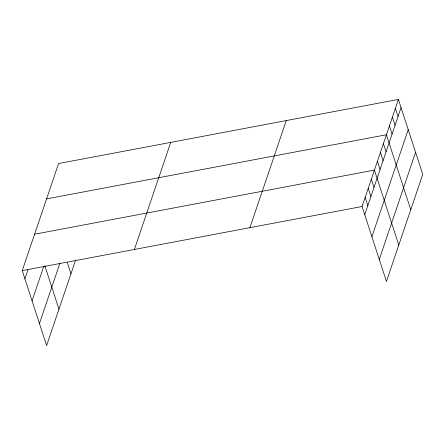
<?xml version="1.0" encoding="UTF-8"?>
<svg xmlns="http://www.w3.org/2000/svg" width="445" height="445" viewBox="0 0 445 445"><rect width="100%" height="100%" fill="white"/><g stroke="black" fill="none" stroke-linecap="round" stroke-linejoin="round"><path stroke-width="0.67" d="M75.65 259.952L46.603 345.576L22.25 270.621L58.573 163.543L398.397 99.424L422.75 174.379L386.427 281.457L362.069 206.502L398.397 99.424M24.914 278.815L28.002 269.714M32.073 300.848L43.76 266.388M39.444 323.543L59.93 263.162M134.39 249.461L170.719 142.383M249.929 227.662L286.257 120.584M364.733 214.696L401.062 107.623M371.892 236.729L408.215 129.651M379.268 259.424L415.591 152.351M46.586 198.882L386.41 134.763L410.763 209.717M34.599 234.215L374.423 170.096L398.776 245.05M22.25 270.621L362.069 206.502M395.399 108.263L398.064 116.457M392.401 117.096L395.065 125.29M389.403 125.929L392.067 134.123M383.412 143.596L386.076 151.79M380.414 152.429L383.078 160.623M377.416 161.262L380.08 169.456M371.336 179.196L373.995 187.395M368.243 188.296L370.907 196.495M365.156 197.402L367.82 205.596M67.362 262.817L70.944 273.831M44.834 265.698L58.957 309.169"/></g></svg>
